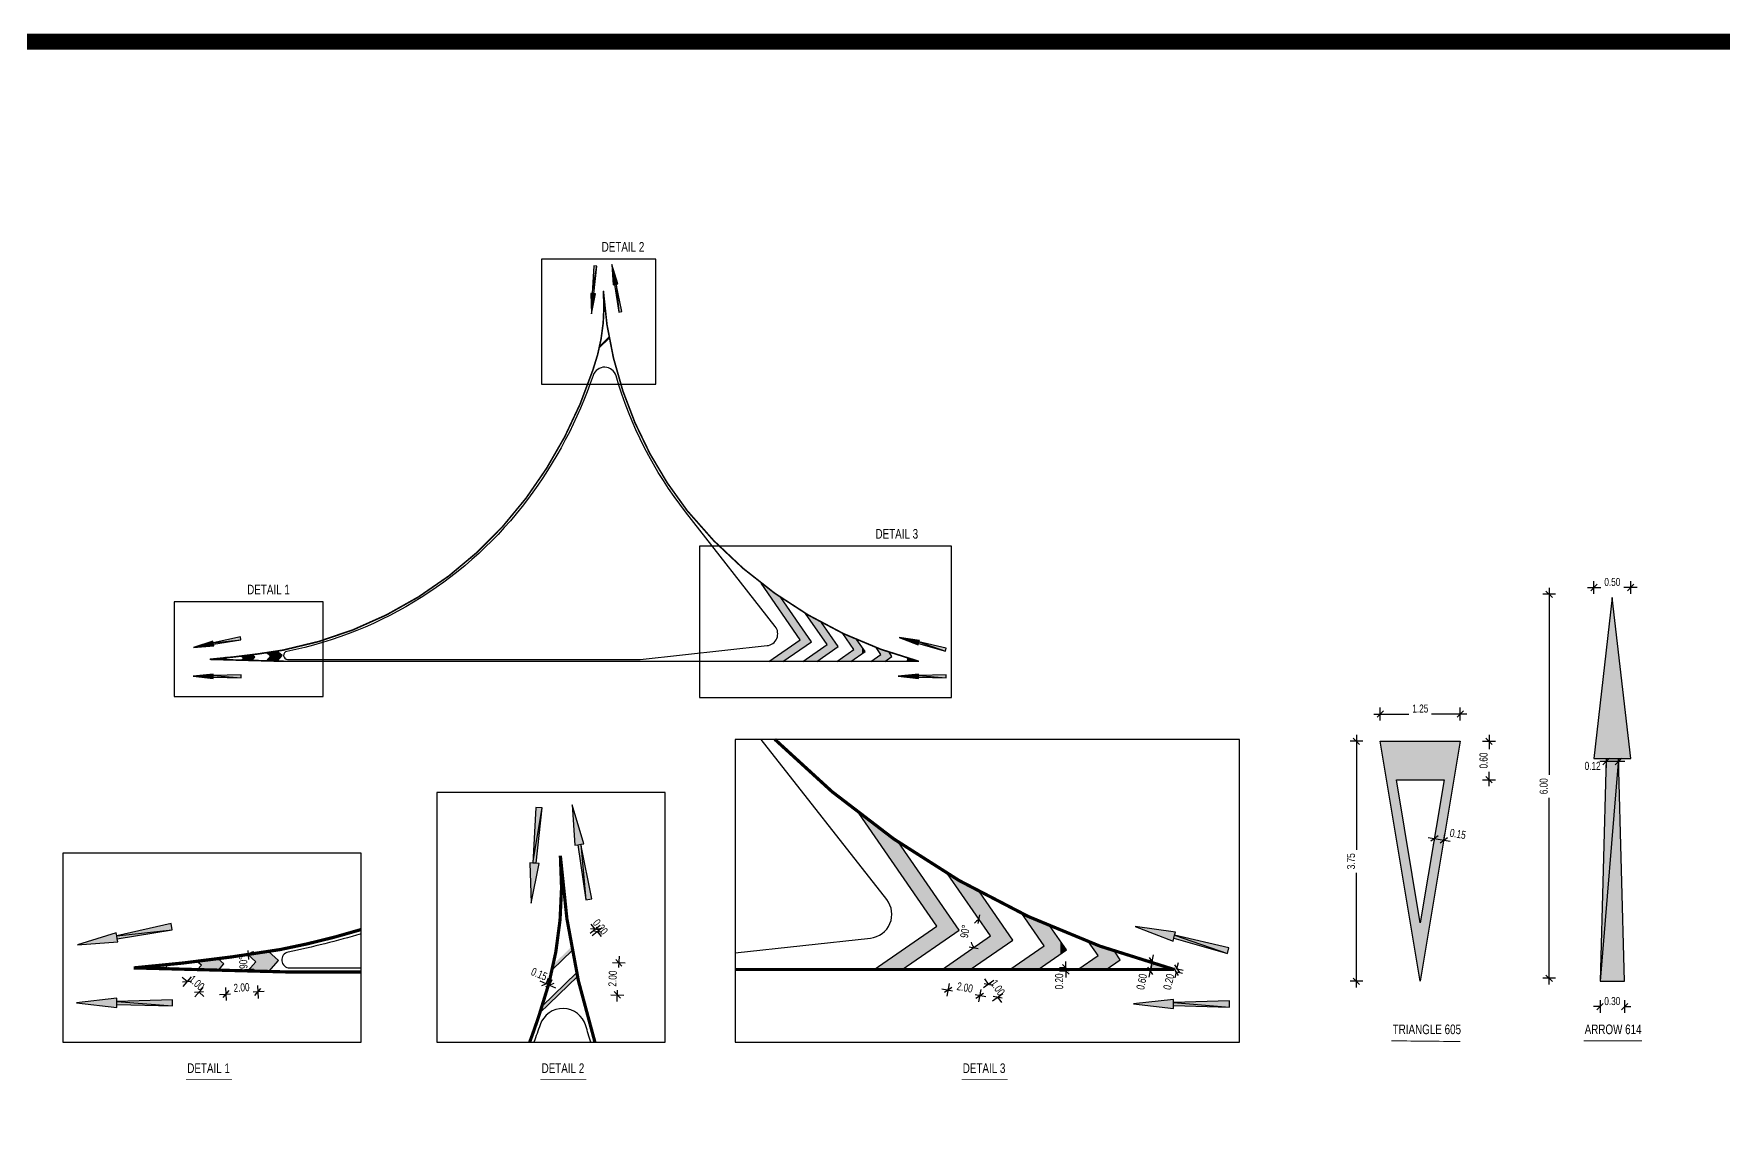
# Model space of a CAD drawing. Header units: metres. Extents: x 427982 to 431722, y 2905273 to 2906993.
# Drawn here: x 430419 to 430947, y 2906295 to 2906634 of the extents above; entities that cross this region are included whole.
import ezdxf
from ezdxf.lldxf.tags import DXFTag

# ---------------------------------------------------------------- set-up
doc = ezdxf.new("R2010")
doc.units = ezdxf.units.M
doc.linetypes.add('TI-620 150-200', pattern=[2, 1, -1])
for name, color, linetype in [('TI-Dim 1000', 7, 'Continuous'), ('TI-MARKING', 7, 'Continuous'), ('TI-Marking Work', 2, 'Continuous'), ('TI-PAVE', 7, 'TI_PV'), ('TI-Text', 7, 'TI_PV'), ('TI-Veiw Ports', 3, 'Continuous')]:
    doc.layers.add(name, color=color, linetype=linetype)
doc.layers.get('TI-Marking Work').off()
doc.styles.add('DIM', font='simplex.shx')
doc.styles.add('JEREC', font='swisscl.ttf')
tags = doc.linetypes.add('TI_PV', pattern='A,48.055559,-0.517141,["P V",DIM,S=1.25,R=0,X=0,Y=-0.588432],-4.036816,22.390484', length=75).pattern_tags.tags
tags[6] = DXFTag(74, 10)
doc.dimstyles.new('TI 1000', dxfattribs={"dimtxt": 1.5, "dimasz": 1.25, "dimexe": 0.5, "dimexo": 0.5, "dimgap": 1, "dimtad": 0, "dimzin": 0, "dimdsep": 46, "dimtxsty": 'DIM', "dimblk": 'OBLIQUE', "dimcen": 0, "dimdle": 0.5, "dimclrd": 256, "dimclre": 256, "dimclrt": 256, "dimadec": 0, "dimazin": 0, "dimtfac": 1, "dimtix": 1, "dimtofl": 0, "dimtmove": 2, "dimatfit": 3, "dimldrblk": 'OBLIQUE', "dimfxl": 1, "dimfxlon": 1, "dimtvp": 0.666667, "dimtolj": 1, "dimtzin": 0, "dimlwd": -1, "dimlwe": -1, "dimarcsym": 0})

# ---------------------------------------------------------------- blocks, each defined once
blk = doc.blocks.new('TI-614')
at = {"layer": 'TI-MARKING'}
for p, q in [((0, 6), (-0.288, 3.48)), ((0.288, 3.48), (0, 6)), ((-0.288, 3.48), (-0.096, 3.48)), ((-0.096, 3.48), (-0.192, 0)), ((0.096, 3.48), (-0.192, 0)), ((-0.096, 3.48), (0.096, 3.48)), ((0.192, 0), (0.096, 3.48)), ((0.096, 3.48), (0.288, 3.48)), ((-0.192, 0), (0.192, 0))]:
    blk.add_line(p, q, dxfattribs=at)
for points in [[(-0.288, 3.48), (0.288, 3.48), (0, 6)], [(-0.096, 3.48), (0.096, 3.48), (-0.192, 0)], [(-0.192, 0), (0.192, 0), (0.096, 3.48)]]:
    blk.add_solid(points, dxfattribs=at)
blk = doc.blocks.new('TI-605')
at = {"layer": 'TI-MARKING'}
h = blk.add_hatch(color=256, dxfattribs=at)
h.paths.add_polyline_path([(-0.625, -3), (0, -6.75), (0.625, -3)])
h.paths.add_polyline_path([(0.373, -3.6), (0, -5.838), (-0.373, -3.6)], flags=16)
for p, q in [((-0.625, -3), (0.625, -3)), ((0, -6.75), (-0.625, -3)), ((0.625, -3), (0, -6.75)), ((-0.373, -3.6), (0.373, -3.6)), ((0, -5.838), (-0.373, -3.6)), ((0.373, -3.6), (0, -5.838))]:
    blk.add_line(p, q, dxfattribs=at)
blk = doc.blocks.new('_OBLIQUE')
at = {"color": 0, "linetype": 'ByBlock'}
blk.add_line((-0.5, -0.5), (0.5, 0.5), dxfattribs=at)
blk = doc.blocks.new('*D125')
at = {"layer": 'Defpoints', "color": 0, "transparency": 16777216}
for p in [(430919.93, 2906458.73), (430892.13, 2906338.73), (430919.93, 2906338.73)]:
    blk.add_point(p, dxfattribs=at)
at = {"layer": 'TI-Dim 1000', "transparency": 16777216}
for p, q in [((430894.13, 2906458.73), (430890.13, 2906458.73)), ((430892.13, 2906460.73), (430892.13, 2906402.31)), ((430892.13, 2906336.73), (430892.13, 2906395.15)), ((430894.13, 2906338.73), (430890.13, 2906338.73))]:
    blk.add_line(p, q, dxfattribs=at)
at = {"layer": 'TI-Dim 1000', "transparency": 16777216, "xscale": 2, "yscale": 2, "zscale": 2}
for p, rotation in [((430892.13, 2906458.73), 90), ((430892.13, 2906338.73), 270)]:
    blk.add_blockref('_OBLIQUE', p, dxfattribs=dict(at, rotation=rotation))
at = {"layer": 'TI-Dim 1000', "transparency": 16777216, "insert": (430890.42, 2906398.73), "char_height": 2.5, "attachment_point": 5, "rotation": 90, "style": 'JEREC'}
blk.add_mtext('\\A1;6.00', dxfattribs=at)
blk = doc.blocks.new('*D126')
at = {"layer": 'Defpoints', "color": 0, "transparency": 16777216}
for p in [(430908.03, 2906337.78), (430915.7, 2906337.99), (430915.7, 2906329.87)]:
    blk.add_point(p, dxfattribs=at)
at = {"layer": 'TI-Dim 1000', "transparency": 16777216}
for p, q in [((430908.03, 2906331.87), (430908.03, 2906327.87)), ((430915.7, 2906331.87), (430915.7, 2906327.87)), ((430908.03, 2906329.87), (430906.03, 2906329.87)), ((430915.7, 2906329.87), (430917.7, 2906329.87))]:
    blk.add_line(p, q, dxfattribs=at)
at = {"layer": 'TI-Dim 1000', "transparency": 16777216, "xscale": 2, "yscale": 2, "zscale": 2}
blk.add_blockref('_OBLIQUE', (430908.03, 2906329.87), dxfattribs=at)
at = {"layer": 'TI-Dim 1000', "transparency": 16777216, "xscale": 2, "yscale": 2, "zscale": 2, "rotation": 180}
blk.add_blockref('_OBLIQUE', (430915.7, 2906329.87), dxfattribs=at)
at = {"layer": 'TI-Dim 1000', "transparency": 16777216, "insert": (430911.86, 2906331.57), "char_height": 2.5, "attachment_point": 5, "style": 'JEREC'}
blk.add_mtext('\\A1;0.30', dxfattribs=at)
blk = doc.blocks.new('*D182')
at = {"layer": 'Defpoints', "color": 0, "transparency": 16777216}
for p in [(430917.63, 2906460.86), (430906.11, 2906407.38), (430917.63, 2906407.38)]:
    blk.add_point(p, dxfattribs=at)
at = {"layer": 'TI-Dim 1000', "transparency": 16777216}
for p, q in [((430904.11, 2906460.86), (430908.29, 2906460.86)), ((430906.11, 2906458.86), (430906.11, 2906462.86)), ((430919.63, 2906460.86), (430915.45, 2906460.86)), ((430917.63, 2906458.86), (430917.63, 2906462.86))]:
    blk.add_line(p, q, dxfattribs=at)
at = {"layer": 'TI-Dim 1000', "transparency": 16777216, "xscale": 2, "yscale": 2, "zscale": 2, "rotation": 180}
blk.add_blockref('_OBLIQUE', (430906.11, 2906460.86), dxfattribs=at)
at = {"layer": 'TI-Dim 1000', "transparency": 16777216, "xscale": 2, "yscale": 2, "zscale": 2}
blk.add_blockref('_OBLIQUE', (430917.63, 2906460.86), dxfattribs=at)
at = {"layer": 'TI-Dim 1000', "transparency": 16777216, "insert": (430911.87, 2906462.57), "char_height": 2.5, "attachment_point": 5, "style": 'JEREC'}
blk.add_mtext('\\A1;0.50', dxfattribs=at)
blk = doc.blocks.new('*D183')
at = {"layer": 'Defpoints', "color": 0, "transparency": 16777216}
for p in [(430909.95, 2906407.38), (430909.95, 2906406.48), (430913.79, 2906407.38)]:
    blk.add_point(p, dxfattribs=at)
at = {"layer": 'TI-Dim 1000', "transparency": 16777216}
for p, q in [((430915.79, 2906406.48), (430907.95, 2906406.48)), ((430909.95, 2906406.88), (430909.95, 2906404.48)), ((430913.79, 2906406.88), (430913.79, 2906404.48))]:
    blk.add_line(p, q, dxfattribs=at)
at = {"layer": 'TI-Dim 1000', "transparency": 16777216, "xscale": 2, "yscale": 2, "zscale": 2, "rotation": 180}
blk.add_blockref('_OBLIQUE', (430909.95, 2906406.48), dxfattribs=at)
at = {"layer": 'TI-Dim 1000', "transparency": 16777216, "xscale": 2, "yscale": 2, "zscale": 2}
blk.add_blockref('_OBLIQUE', (430913.79, 2906406.48), dxfattribs=at)
at = {"layer": 'TI-Dim 1000', "transparency": 16777216, "insert": (430905.71, 2906405.09), "char_height": 2.5, "attachment_point": 5, "style": 'JEREC'}
blk.add_mtext('\\A1;0.12', dxfattribs=at)
blk = doc.blocks.new('*D194')
at = {"layer": 'Defpoints', "color": 0, "transparency": 16777216}
for p in [(430734.04, 2906348.64), (430736.88, 2906344.53), (430716.97, 2906336.85)]:
    blk.add_point(p, dxfattribs=at)
at = {"layer": 'TI-MARKING', "transparency": 16777216}
for p, q in [((430718.62, 2906337.99), (430715.33, 2906335.72)), ((430716.97, 2906336.85), (430715.83, 2906338.5)), ((430721.46, 2906333.88), (430718.17, 2906331.6)), ((430719.81, 2906332.74), (430720.95, 2906331.09))]:
    blk.add_line(p, q, dxfattribs=at)
at = {"layer": 'TI-MARKING', "transparency": 16777216, "xscale": 2, "yscale": 2, "zscale": 2}
for p, rotation in [((430716.97, 2906336.85), 304.6435927140629), ((430719.81, 2906332.74), 124.6435927140629)]:
    blk.add_blockref('_OBLIQUE', p, dxfattribs=dict(at, rotation=rotation))
at = {"layer": 'TI-MARKING', "transparency": 16777216, "insert": (430719.8, 2906335.77), "char_height": 2.5, "attachment_point": 5, "rotation": 304.6436, "style": 'JEREC'}
blk.add_mtext('\\A1;1.00', dxfattribs=at)
blk = doc.blocks.new('*D195')
at = {"layer": 'Defpoints', "color": 0, "transparency": 16777216}
for p in [(430707.73, 2906353.74), (430717.57, 2906351.94), (430704.32, 2906335.06)]:
    blk.add_point(p, dxfattribs=at)
at = {"layer": 'TI-MARKING', "transparency": 16777216}
for p, q in [((430704.68, 2906337.03), (430703.96, 2906333.1)), ((430702.35, 2906335.42), (430705.72, 2906334.81)), ((430716.13, 2906332.91), (430712.76, 2906333.52)), ((430714.52, 2906335.23), (430713.8, 2906331.3))]:
    blk.add_line(p, q, dxfattribs=at)
at = {"layer": 'TI-MARKING', "transparency": 16777216, "xscale": 2, "yscale": 2, "zscale": 2}
for p, rotation in [((430704.32, 2906335.06), 169.6435927101811), ((430714.16, 2906333.27), 349.6435927101811)]:
    blk.add_blockref('_OBLIQUE', p, dxfattribs=dict(at, rotation=rotation))
at = {"layer": 'TI-MARKING', "transparency": 16777216, "insert": (430709.55, 2906335.84), "char_height": 2.5, "attachment_point": 5, "rotation": 349.6436, "style": 'JEREC'}
blk.add_mtext('\\A1;2.00', dxfattribs=at)
blk = doc.blocks.new('*D153')
at = {"layer": 'Defpoints', "color": 0, "transparency": 16777216}
for p in [(430741.09, 2906341.97), (430741.09, 2906340.96), (430741.09, 2906340.96)]:
    blk.add_point(p, dxfattribs=at)
at = {"layer": 'TI-MARKING', "transparency": 16777216}
for p, q in [((430741.09, 2906341.97), (430741.09, 2906343.97)), ((430741.09, 2906341.97), (430739.09, 2906341.97)), ((430741.09, 2906340.96), (430739.09, 2906340.96)), ((430741.09, 2906340.96), (430741.09, 2906338.96))]:
    blk.add_line(p, q, dxfattribs=at)
at = {"layer": 'TI-MARKING', "transparency": 16777216, "xscale": 2, "yscale": 2, "zscale": 2}
for p, rotation in [((430741.09, 2906341.97), 270), ((430741.09, 2906340.96), 90)]:
    blk.add_blockref('_OBLIQUE', p, dxfattribs=dict(at, rotation=rotation))
at = {"layer": 'TI-MARKING', "transparency": 16777216, "insert": (430739.02, 2906337.73), "char_height": 2.5, "attachment_point": 5, "rotation": 90, "style": 'JEREC'}
blk.add_mtext('\\A1;0.20', dxfattribs=at)
blk = doc.blocks.new('*D154')
at = {"layer": 'Defpoints', "color": 0, "transparency": 16777216}
for p in [(430768.29, 2906344.02), (430767.44, 2906341.04), (430767.68, 2906341)]:
    blk.add_point(p, dxfattribs=at)
at = {"layer": 'TI-Dim 1000', "transparency": 16777216}
for p, q in [((430768.04, 2906344.07), (430766.08, 2906344.46)), ((430768.44, 2906346.03), (430767.05, 2906339.08)), ((430767.44, 2906341.04), (430765.48, 2906341.44))]:
    blk.add_line(p, q, dxfattribs=at)
at = {"layer": 'TI-Dim 1000', "transparency": 16777216, "xscale": 2, "yscale": 2, "zscale": 2}
for p, rotation in [((430768.04, 2906344.07), 78.67450864973479), ((430767.44, 2906341.04), 258.6745086497348)]:
    blk.add_blockref('_OBLIQUE', p, dxfattribs=dict(at, rotation=rotation))
at = {"layer": 'TI-Dim 1000', "transparency": 16777216, "insert": (430764.81, 2906337.64), "char_height": 2.5, "attachment_point": 5, "rotation": 78.6745, "style": 'JEREC'}
blk.add_mtext('\\A1;0.60', dxfattribs=at)
blk = doc.blocks.new('*D196')
at = {"layer": 'Defpoints', "color": 0, "transparency": 16777216}
for p in [(430704.13, 2906371.39), (430711.8, 2906354.68), (430717.57, 2906351.94), (430717.57, 2906351.94), (430702.41, 2906341.46)]:
    blk.add_point(p, dxfattribs=at)
at = {"layer": 'TI-MARKING', "transparency": 16777216}
for start, end in [(124.6436, 141.7934), (197.4938, 214.6436)]:
    blk.add_arc((430717.57, 2906351.94), 6.39, start, end, dxfattribs=at)
at = {"layer": 'TI-MARKING', "transparency": 16777216, "xscale": 2, "yscale": 2, "zscale": 2}
for p, rotation in [((430713.94, 2906357.2), 34.64359270879581), ((430712.31, 2906348.31), 304.6435927062086)]:
    blk.add_blockref('_OBLIQUE', p, dxfattribs=dict(at, rotation=rotation))
at = {"layer": 'TI-MARKING', "transparency": 16777216, "insert": (430709.61, 2906353.39), "char_height": 2.5, "attachment_point": 5, "rotation": 79.6436, "style": 'JEREC'}
blk.add_mtext('\\A1;90°', dxfattribs=at)
blk = doc.blocks.new('*D155')
at = {"layer": 'Defpoints', "color": 0, "transparency": 16777216}
for p in [(430774.78, 2906340.95), (430775.01, 2906341.91), (430775.6, 2906340.75)]:
    blk.add_point(p, dxfattribs=at)
at = {"layer": 'TI-Dim 1000', "transparency": 16777216}
for p, q in [((430775.83, 2906341.71), (430776.29, 2906343.66)), ((430775.6, 2906340.75), (430775.14, 2906338.81)), ((430775.27, 2906340.83), (430777.55, 2906340.29)), ((430775.5, 2906341.79), (430777.78, 2906341.25))]:
    blk.add_line(p, q, dxfattribs=at)
at = {"layer": 'TI-Dim 1000', "transparency": 16777216, "xscale": 2, "yscale": 2, "zscale": 2}
for p, rotation in [((430775.83, 2906341.71), 256.657316356512), ((430775.6, 2906340.75), 76.65731635651208)]:
    blk.add_blockref('_OBLIQUE', p, dxfattribs=dict(at, rotation=rotation))
at = {"layer": 'TI-Dim 1000', "transparency": 16777216, "insert": (430773.27, 2906337.62), "char_height": 2.5, "attachment_point": 5, "rotation": 76.6573, "style": 'JEREC'}
blk.add_mtext('\\A1;0.20', dxfattribs=at)
blk = doc.blocks.new('*D197')
at = {"layer": 'Defpoints', "color": 0, "transparency": 16777216}
for p in [(430478.03, 2906343.23), (430488.01, 2906343.86), (430488.61, 2906334.42)]:
    blk.add_point(p, dxfattribs=at)
at = {"layer": 'TI-MARKING', "transparency": 16777216}
for p, q in [((430476.64, 2906333.66), (430480.06, 2906333.88)), ((430478.51, 2906335.78), (430478.76, 2906331.79)), ((430490.61, 2906334.55), (430487.19, 2906334.33)), ((430488.49, 2906336.42), (430488.74, 2906332.43))]:
    blk.add_line(p, q, dxfattribs=at)
at = {"layer": 'TI-MARKING', "transparency": 16777216, "xscale": 2, "yscale": 2, "zscale": 2}
for p, rotation in [((430478.64, 2906333.79), 183.6431975041859), ((430488.61, 2906334.42), 3.643197504185863)]:
    blk.add_blockref('_OBLIQUE', p, dxfattribs=dict(at, rotation=rotation))
at = {"layer": 'TI-MARKING', "transparency": 16777216, "insert": (430483.52, 2906335.81), "char_height": 2.5, "attachment_point": 5, "rotation": 3.6432, "style": 'JEREC'}
blk.add_mtext('\\A1;2.00', dxfattribs=at)
blk = doc.blocks.new('*D198')
at = {"layer": 'Defpoints', "color": 0, "transparency": 16777216}
for p in [(430470.98, 2906342.78), (430474.73, 2906339.47), (430470.25, 2906334.38)]:
    blk.add_point(p, dxfattribs=at)
at = {"layer": 'TI-MARKING', "transparency": 16777216}
for p, q in [((430466.49, 2906337.68), (430464.99, 2906339)), ((430467.81, 2906339.18), (430465.17, 2906336.18)), ((430471.57, 2906335.88), (430468.92, 2906332.88)), ((430470.25, 2906334.38), (430471.75, 2906333.06))]:
    blk.add_line(p, q, dxfattribs=at)
at = {"layer": 'TI-MARKING', "transparency": 16777216, "xscale": 2, "yscale": 2, "zscale": 2}
for p, rotation in [((430466.49, 2906337.68), 318.6431974979115), ((430470.25, 2906334.38), 138.6431974979116)]:
    blk.add_blockref('_OBLIQUE', p, dxfattribs=dict(at, rotation=rotation))
at = {"layer": 'TI-MARKING', "transparency": 16777216, "insert": (430469.5, 2906337.31), "char_height": 2.5, "attachment_point": 5, "rotation": 318.6432, "style": 'JEREC'}
blk.add_mtext('\\A1;1.00', dxfattribs=at)
blk = doc.blocks.new('*D199')
at = {"layer": 'Defpoints', "color": 0, "transparency": 16777216}
for p in [(430484.99, 2906342.84), (430485.46, 2906346.11), (430488.01, 2906343.86), (430488.01, 2906343.86), (430485.51, 2906341.01)]:
    blk.add_point(p, dxfattribs=at)
at = {"layer": 'TI-MARKING', "transparency": 16777216}
for start, end in [(102.1328, 138.6432), (228.6432, 265.1536)]:
    blk.add_arc((430488.01, 2906343.86), 3.19, start, end, dxfattribs=at)
at = {"layer": 'TI-MARKING', "transparency": 16777216, "xscale": 2, "yscale": 2, "zscale": 2}
for p, rotation in [((430485.62, 2906345.97), 228.6431974883585), ((430485.9, 2906341.47), 138.6431974723617)]:
    blk.add_blockref('_OBLIQUE', p, dxfattribs=dict(at, rotation=rotation))
at = {"layer": 'TI-MARKING', "transparency": 16777216, "insert": (430484.08, 2906343.7), "char_height": 2.5, "attachment_point": 5, "rotation": 92.3474, "style": 'JEREC'}
blk.add_mtext('\\A1;90°', dxfattribs=at)
blk = doc.blocks.new('*D200')
at = {"layer": 'Defpoints', "color": 0, "transparency": 16777216}
for p in [(430583.72, 2906344.33), (430583.3, 2906334.24), (430600.97, 2906333.5)]:
    blk.add_point(p, dxfattribs=at)
at = {"layer": 'TI-MARKING', "transparency": 16777216}
for p, q in [((430599.39, 2906343.68), (430603.39, 2906343.51)), ((430601.48, 2906345.59), (430601.33, 2906342.12)), ((430598.97, 2906333.58), (430602.97, 2906333.42)), ((430600.89, 2906331.5), (430601.03, 2906334.98))]:
    blk.add_line(p, q, dxfattribs=at)
at = {"layer": 'TI-MARKING', "transparency": 16777216, "xscale": 2, "yscale": 2, "zscale": 2}
for p, rotation in [((430601.39, 2906343.59), 87.60369159961363), ((430600.97, 2906333.5), 267.6036915996136)]:
    blk.add_blockref('_OBLIQUE', p, dxfattribs=dict(at, rotation=rotation))
at = {"layer": 'TI-MARKING', "transparency": 16777216, "insert": (430599.48, 2906338.62), "char_height": 2.5, "attachment_point": 5, "rotation": 87.6037, "style": 'JEREC'}
blk.add_mtext('\\A1;2.00', dxfattribs=at)
blk = doc.blocks.new('*D201')
at = {"layer": 'Defpoints', "color": 0, "transparency": 16777216}
for p in [(430594.01, 2906354.08), (430584.17, 2906346.19), (430584.81, 2906345.39)]:
    blk.add_point(p, dxfattribs=at)
at = {"layer": 'TI-MARKING', "transparency": 16777216}
for p, q in [((430592.45, 2906352.83), (430595.57, 2906355.33)), ((430594.01, 2906354.08), (430592.76, 2906355.64)), ((430593.09, 2906352.04), (430596.21, 2906354.54)), ((430594.65, 2906353.29), (430595.9, 2906351.73))]:
    blk.add_line(p, q, dxfattribs=at)
at = {"layer": 'TI-MARKING', "transparency": 16777216, "xscale": 2, "yscale": 2, "zscale": 2}
for p, rotation in [((430594.01, 2906354.08), 308.7380185827796), ((430594.65, 2906353.29), 128.7380185827796)]:
    blk.add_blockref('_OBLIQUE', p, dxfattribs=dict(at, rotation=rotation))
at = {"layer": 'TI-MARKING', "transparency": 16777216, "insert": (430595.66, 2906354.75), "char_height": 2.5, "attachment_point": 5, "rotation": 308.738, "style": 'JEREC'}
blk.add_mtext('\\A1;0.20', dxfattribs=at)
blk = doc.blocks.new('*D156')
at = {"layer": 'Defpoints', "color": 0, "transparency": 16777216}
for p in [(430578.71, 2906336.99), (430578.63, 2906336.8), (430579.7, 2906336.35)]:
    blk.add_point(p, dxfattribs=at)
at = {"layer": 'TI-Dim 1000', "transparency": 16777216}
for p, q in [((430578.71, 2906336.99), (430576.86, 2906337.76)), ((430578.71, 2906336.99), (430579.48, 2906338.83)), ((430579.78, 2906336.53), (430580.56, 2906338.38)), ((430579.78, 2906336.53), (430581.63, 2906335.76))]:
    blk.add_line(p, q, dxfattribs=at)
at = {"layer": 'TI-Dim 1000', "transparency": 16777216, "xscale": 2, "yscale": 2, "zscale": 2}
for p, rotation in [((430578.71, 2906336.99), 337.1942342673786), ((430579.78, 2906336.53), 157.1942342673786)]:
    blk.add_blockref('_OBLIQUE', p, dxfattribs=dict(at, rotation=rotation))
at = {"layer": 'TI-Dim 1000', "transparency": 16777216, "insert": (430576.53, 2906340.03), "char_height": 2.5, "attachment_point": 5, "rotation": 337.1942, "style": 'JEREC'}
blk.add_mtext('\\A1;0.15', dxfattribs=at)
blk = doc.blocks.new('*D223')
at = {"layer": 'Defpoints', "color": 0, "transparency": 16777216}
for p in [(430864.37, 2906421.3), (430839.37, 2906412.78), (430864.37, 2906412.78)]:
    blk.add_point(p, dxfattribs=at)
at = {"layer": 'TI-Dim 1000', "transparency": 16777216}
for p, q in [((430839.37, 2906419.3), (430839.37, 2906423.3)), ((430864.37, 2906419.3), (430864.37, 2906423.3)), ((430837.37, 2906421.3), (430848.32, 2906421.3)), ((430866.37, 2906421.3), (430855.41, 2906421.3))]:
    blk.add_line(p, q, dxfattribs=at)
at = {"layer": 'TI-Dim 1000', "transparency": 16777216, "xscale": 2, "yscale": 2, "zscale": 2, "rotation": 180}
blk.add_blockref('_OBLIQUE', (430839.37, 2906421.3), dxfattribs=at)
at = {"layer": 'TI-Dim 1000', "transparency": 16777216, "xscale": 2, "yscale": 2, "zscale": 2}
blk.add_blockref('_OBLIQUE', (430864.37, 2906421.3), dxfattribs=at)
at = {"layer": 'TI-Dim 1000', "transparency": 16777216, "insert": (430851.87, 2906423.01), "char_height": 2.5, "attachment_point": 5, "style": 'JEREC'}
blk.add_mtext('\\A1;1.25', dxfattribs=at)
blk = doc.blocks.new('*D224')
at = {"layer": 'Defpoints', "color": 0, "transparency": 16777216}
for p in [(430831.91, 2906412.78), (430851.87, 2906412.78), (430851.87, 2906337.78)]:
    blk.add_point(p, dxfattribs=at)
at = {"layer": 'TI-Dim 1000', "transparency": 16777216}
for p, q in [((430833.91, 2906412.78), (430829.91, 2906412.78)), ((430831.91, 2906414.78), (430831.91, 2906378.85)), ((430831.91, 2906335.78), (430831.91, 2906371.7)), ((430833.91, 2906337.78), (430829.91, 2906337.78))]:
    blk.add_line(p, q, dxfattribs=at)
at = {"layer": 'TI-Dim 1000', "transparency": 16777216, "xscale": 2, "yscale": 2, "zscale": 2}
for p, rotation in [((430831.91, 2906412.78), 90), ((430831.91, 2906337.78), 270)]:
    blk.add_blockref('_OBLIQUE', p, dxfattribs=dict(at, rotation=rotation))
at = {"layer": 'TI-Dim 1000', "transparency": 16777216, "insert": (430830.21, 2906375.28), "char_height": 2.5, "attachment_point": 5, "rotation": 90, "style": 'JEREC'}
blk.add_mtext('\\A1;3.75', dxfattribs=at)
blk = doc.blocks.new('*D225')
at = {"layer": 'Defpoints', "color": 0, "transparency": 16777216}
for p in [(430864.37, 2906412.78), (430864.37, 2906400.78), (430873.35, 2906400.78)]:
    blk.add_point(p, dxfattribs=at)
at = {"layer": 'TI-Dim 1000', "transparency": 16777216}
for p, q in [((430871.35, 2906412.78), (430875.35, 2906412.78)), ((430873.35, 2906414.78), (430873.35, 2906410.36)), ((430871.35, 2906400.78), (430875.35, 2906400.78)), ((430873.35, 2906398.78), (430873.35, 2906403.2))]:
    blk.add_line(p, q, dxfattribs=at)
at = {"layer": 'TI-Dim 1000', "transparency": 16777216, "xscale": 2, "yscale": 2, "zscale": 2}
for p, rotation in [((430873.35, 2906412.78), 90), ((430873.35, 2906400.78), 270)]:
    blk.add_blockref('_OBLIQUE', p, dxfattribs=dict(at, rotation=rotation))
at = {"layer": 'TI-Dim 1000', "transparency": 16777216, "insert": (430871.64, 2906406.78), "char_height": 2.5, "attachment_point": 5, "rotation": 90, "style": 'JEREC'}
blk.add_mtext('\\A1;0.60', dxfattribs=at)
blk = doc.blocks.new('*D226')
at = {"layer": 'Defpoints', "color": 0, "transparency": 16777216}
for p in [(430856.26, 2906382.4), (430859.22, 2906381.9), (430859.22, 2906381.9)]:
    blk.add_point(p, dxfattribs=at)
at = {"layer": 'TI-Dim 1000', "transparency": 16777216}
for p, q in [((430854.29, 2906382.72), (430861.19, 2906381.57)), ((430856.26, 2906382.4), (430855.93, 2906380.42)), ((430859.22, 2906381.9), (430859.55, 2906383.88))]:
    blk.add_line(p, q, dxfattribs=at)
at = {"layer": 'TI-Dim 1000', "transparency": 16777216, "xscale": 2, "yscale": 2, "zscale": 2}
for p, rotation in [((430856.26, 2906382.4), 170.5376777903295), ((430859.22, 2906381.9), 350.5376777903296)]:
    blk.add_blockref('_OBLIQUE', p, dxfattribs=dict(at, rotation=rotation))
at = {"layer": 'TI-Dim 1000', "transparency": 16777216, "insert": (430863.6, 2906383.83), "char_height": 2.5, "attachment_point": 5, "rotation": 350.5377, "style": 'JEREC'}
blk.add_mtext('\\A1;0.15', dxfattribs=at)

msp = doc.modelspace()

# ---------------------------------------------------------------- hatches: boundary and pattern name
at = {"layer": 'TI-MARKING'}
h = msp.add_hatch(color=256, dxfattribs=at)
h.dxf.hatch_style = 1
h.paths.add_polyline_path([(430598.427, 2906538.761, -0.0012108), (430598.319, 2906539.352), (430595.5, 2906536.613, -0.0037846), (430595.308, 2906535.729)])
h = msp.add_hatch(color=256, dxfattribs=at)
h.dxf.hatch_style = 1
h.paths.add_polyline_path([(430652.046, 2906457.713, -0.0136632), (430645.9, 2906462.21), (430658.104, 2906444.548), (430648.301, 2906437.775), (430652.699, 2906437.775), (430661.582, 2906443.912)])
h = msp.add_hatch(color=256, dxfattribs=at)
h.dxf.hatch_style = 1
h.paths.add_polyline_path([(430664.789, 2906449.888, -0.010344), (430659.778, 2906452.741), (430666.5, 2906443.014), (430658.918, 2906437.775), (430663.316, 2906437.775), (430669.978, 2906442.378)])
h = msp.add_hatch(color=256, dxfattribs=at)
h.dxf.hatch_style = 1
h.paths.add_polyline_path([(430674.897, 2906441.479), (430669.536, 2906437.775), (430673.933, 2906437.775), (430677.397, 2906440.168), (430677.397, 2906442.258), (430675.842, 2906444.509, -0.008724), (430671.414, 2906446.52)])
h = msp.add_hatch(color=256, dxfattribs=at)
h.dxf.hatch_style = 1
h.paths.add_polyline_path([(430473.555, 2906438.401), (430478.663, 2906438.266), (430478.634, 2906438.882, -0.0042855)])
h = msp.add_hatch(color=256, dxfattribs=at)
h.dxf.hatch_style = 1
h.paths.add_polyline_path([(430483.435, 2906439.418), (430484.124, 2906438.811), (430483.531, 2906438.138), (430486.786, 2906438.052), (430487.652, 2906439.036), (430486.746, 2906439.834, -0.0028035)])
h = msp.add_hatch(color=256, dxfattribs=at)
h.dxf.hatch_style = 1
h.paths.add_polyline_path([(430494.59, 2906440.969, -0.0027396), (430491.366, 2906440.477), (430492.642, 2906439.353), (430491.389, 2906437.93), (430494.644, 2906437.844), (430496.171, 2906439.578)])
h = msp.add_hatch(color=256, dxfattribs=at)
h.dxf.hatch_style = 1
h.paths.add_polyline_path([(430677.397, 2906442.258), (430677.397, 2906440.168), (430678.375, 2906440.844)])
h = msp.add_hatch(color=256, dxfattribs=at)
h.dxf.hatch_style = 1
h.paths.add_polyline_path([(430683.293, 2906439.945), (430680.153, 2906437.775), (430684.55, 2906437.775), (430686.771, 2906439.309), (430685.866, 2906440.619, -0.0077283), (430681.815, 2906442.084)])
h = msp.add_hatch(color=256, dxfattribs=at)
h.dxf.hatch_style = 1
h.paths.add_polyline_path([(430695.168, 2906437.775, -0.00637), (430691.749, 2906438.737), (430691.574, 2906437.775)])
h = msp.add_hatch(color=256, dxfattribs=at)
h.dxf.hatch_style = 1
h.paths.add_polyline_path([(430688.663, 2906381.338, -0.0136632), (430676.37, 2906390.332), (430700.779, 2906355.008), (430681.173, 2906341.461), (430689.969, 2906341.461), (430707.734, 2906353.737)])
h = msp.add_hatch(color=256, dxfattribs=at)
h.dxf.hatch_style = 1
h.paths.add_polyline_path([(430714.149, 2906365.688, -0.010344), (430704.128, 2906371.395), (430717.571, 2906351.939), (430702.408, 2906341.461), (430711.203, 2906341.461), (430724.527, 2906350.668)])
h = msp.add_hatch(color=256, dxfattribs=at)
h.dxf.hatch_style = 1
h.paths.add_polyline_path([(430734.364, 2906348.87), (430723.642, 2906341.461), (430732.438, 2906341.461), (430739.365, 2906346.248), (430739.365, 2906350.429), (430736.255, 2906354.93, -0.008724), (430727.398, 2906358.952)])
h = msp.add_hatch(color=256, dxfattribs=at)
h.dxf.hatch_style = 1
h.paths.add_polyline_path([(430586.839, 2906347.366, -0.0012108), (430586.622, 2906348.549), (430580.986, 2906343.07, -0.0037846), (430580.601, 2906341.302)])
h = msp.add_hatch(color=256, dxfattribs=at)
h.dxf.hatch_style = 1
h.paths.add_polyline_path([(430739.365, 2906350.429), (430739.365, 2906346.248), (430741.32, 2906347.599)])
h = msp.add_hatch(color=256, dxfattribs=at)
h.dxf.hatch_style = 1
h.paths.add_polyline_path([(430751.157, 2906345.801), (430744.876, 2906341.461), (430753.672, 2906341.461), (430758.113, 2906344.53), (430756.304, 2906347.149, -0.0077283), (430748.201, 2906350.08)])
h = msp.add_hatch(color=256, dxfattribs=at)
h.dxf.hatch_style = 1
h.paths.add_polyline_path([(430449.839, 2906341.957), (430460.055, 2906341.687), (430459.997, 2906342.92, -0.0042855)])
h = msp.add_hatch(color=256, dxfattribs=at)
h.dxf.hatch_style = 1
h.paths.add_polyline_path([(430469.599, 2906343.991), (430470.977, 2906342.777), (430469.792, 2906341.43), (430476.301, 2906341.258), (430478.034, 2906343.226), (430476.222, 2906344.822, -0.0028035)])
h = msp.add_hatch(color=256, dxfattribs=at)
h.dxf.hatch_style = 1
h.paths.add_polyline_path([(430491.91, 2906347.093, -0.0027396), (430485.462, 2906346.108), (430488.014, 2906343.862), (430485.508, 2906341.015), (430492.018, 2906340.843), (430495.071, 2906344.311)])
h = msp.add_hatch(color=256, dxfattribs=at)
h.dxf.hatch_style = 1
h.paths.add_polyline_path([(430774.906, 2906341.461, -0.00637), (430768.07, 2906343.387), (430767.718, 2906341.461)])
h = msp.add_hatch(color=256, dxfattribs=at)
h.dxf.hatch_style = 1
edge = h.paths.add_edge_path()
edge.add_arc((430831.054, 2906392.838), 248.412, 192.17448, 192.45042, ccw=False)
edge.add_line((430588.229, 2906340.45), (430580.167, 2906332.591))
edge.add_arc((430586.892, 2906324.104), 10.829, 128.39095, 159.69341)
edge.add_line((430576.736, 2906327.862), (430588.484, 2906339.281))

# ---------------------------------------------------------------- linework, layer by layer
at = {"layer": 'TI-Dim 1000', "const_width": 5}
msp.add_lwpolyline([(430044.183, 2906631.429), (431719.924, 2906631.429), (431719.924, 2905275.137), (430044.183, 2905275.137)], close=True, dxfattribs=at)
at = {"layer": 'TI-Dim 1000'}
for points in [[(430612.93, 2906563.449), (430577.303, 2906563.449), (430577.303, 2906524.463), (430612.93, 2906524.463)], [(430705.41, 2906473.743), (430626.575, 2906473.743), (430626.575, 2906426.429), (430705.41, 2906426.429)], [(430509.08, 2906456.331), (430462.462, 2906456.331), (430462.462, 2906426.808), (430509.08, 2906426.808)], [(430520.89, 2906377.817), (430427.652, 2906377.817), (430427.652, 2906318.77), (430520.89, 2906318.77)]]:
    msp.add_lwpolyline(points, close=True, dxfattribs=at)
at = {"layer": 'TI-MARKING'}
for p, q in [((430598.427, 2906538.761), (430595.308, 2906535.729)), ((430658.104, 2906444.548), (430645.9, 2906462.21)), ((430661.582, 2906443.912), (430652.046, 2906457.713)), ((430666.5, 2906443.014), (430659.778, 2906452.741)), ((430669.978, 2906442.378), (430664.789, 2906449.888)), ((430648.301, 2906437.775), (430658.104, 2906444.548)), ((430652.699, 2906437.775), (430661.582, 2906443.912)), ((430658.918, 2906437.775), (430666.5, 2906443.014)), ((430674.897, 2906441.479), (430671.414, 2906446.52)), ((430678.375, 2906440.844), (430675.842, 2906444.509)), ((430478.621, 2906439.155), (430478.668, 2906438.156)), ((430484.124, 2906438.811), (430483.435, 2906439.418)), ((430483.531, 2906438.138), (430484.124, 2906438.811)), ((430487.652, 2906439.036), (430486.746, 2906439.834)), ((430486.786, 2906438.052), (430487.652, 2906439.036)), ((430492.642, 2906439.353), (430491.366, 2906440.477)), ((430491.389, 2906437.93), (430492.642, 2906439.353)), ((430496.171, 2906439.578), (430494.59, 2906440.969)), ((430494.644, 2906437.844), (430496.171, 2906439.578)), ((430663.316, 2906437.775), (430669.978, 2906442.378)), ((430669.536, 2906437.775), (430674.897, 2906441.479)), ((430673.933, 2906437.775), (430678.375, 2906440.844)), ((430680.153, 2906437.775), (430683.293, 2906439.945)), ((430683.293, 2906439.945), (430681.815, 2906442.084)), ((430684.55, 2906437.775), (430686.771, 2906439.309)), ((430686.771, 2906439.309), (430685.866, 2906440.619)), ((430691.574, 2906437.775), (430691.749, 2906438.737)), ((430700.779, 2906355.008), (430676.37, 2906390.332)), ((430707.734, 2906353.737), (430688.663, 2906381.338)), ((430717.571, 2906351.939), (430704.128, 2906371.395)), ((430724.527, 2906350.668), (430714.149, 2906365.688)), ((430734.364, 2906348.87), (430727.398, 2906358.952)), ((430681.173, 2906341.461), (430700.779, 2906355.008)), ((430689.969, 2906341.461), (430707.734, 2906353.737)), ((430741.32, 2906347.599), (430736.255, 2906354.93)), ((430702.408, 2906341.461), (430717.571, 2906351.939)), ((430711.203, 2906341.461), (430724.527, 2906350.668)), ((430723.642, 2906341.461), (430734.364, 2906348.87)), ((430732.438, 2906341.461), (430741.32, 2906347.599)), ((430751.157, 2906345.801), (430748.201, 2906350.08)), ((430459.972, 2906343.465), (430460.065, 2906341.467)), ((430470.977, 2906342.777), (430469.599, 2906343.991)), ((430469.792, 2906341.43), (430470.977, 2906342.777)), ((430478.034, 2906343.226), (430476.222, 2906344.822)), ((430476.301, 2906341.258), (430478.034, 2906343.226)), ((430495.071, 2906344.311), (430491.91, 2906347.093)), ((430492.018, 2906340.843), (430495.071, 2906344.311)), ((430586.839, 2906347.366), (430580.601, 2906341.302)), ((430744.876, 2906341.461), (430751.157, 2906345.801)), ((430753.672, 2906341.461), (430758.113, 2906344.53)), ((430758.113, 2906344.53), (430756.304, 2906347.149)), ((430767.718, 2906341.461), (430768.07, 2906343.387)), ((430460.585, 2906341.673), (430460.998, 2906342.142)), ((430588.484, 2906339.281), (430576.736, 2906327.862)), ((430588.229, 2906340.45), (430577.461, 2906329.983))]:
    msp.add_line(p, q, dxfattribs=at)
at = {"layer": 'TI-MARKING', "color": 2}
for p, q in [((430478.928, 2906438.259), (430479.134, 2906438.493)), ((430488.014, 2906343.862), (430485.462, 2906346.108)), ((430485.508, 2906341.015), (430488.014, 2906343.862))]:
    msp.add_line(p, q, dxfattribs=at)
at = {"layer": 'TI-MARKING', "const_width": 0.5, "flags": 128}
msp.add_lwpolyline([(430593.314, 2906528.835, -0.0815805), (430572.422, 2906488.775, -0.1863948), (430496.433, 2906441.267, -0.019375), (430473.555, 2906438.401), (430497.262, 2906437.775), (430695.168, 2906437.775, -0.1587728), (430622.794, 2906484.855, -0.1514687), (430596.58, 2906553.592, -0.1056378)], format="xyb", close=True, dxfattribs=at)
at = {"layer": 'TI-MARKING', "const_width": 1, "flags": 128}
for points in [[(430637.721, 2906341.461), (430774.906, 2906341.461, -0.1313776), (430650.161, 2906413.397)], [(430593.941, 2906318.77, -0.0598416), (430583.146, 2906377.027, -0.1056378), (430576.613, 2906327.514, -0.0083028), (430573.574, 2906318.77, -0.0083028)], [(430520.89, 2906353.948, -0.0262065), (430495.596, 2906347.689, -0.019375), (430449.839, 2906341.957), (430497.254, 2906340.704), (430520.89, 2906340.704)]]:
    msp.add_lwpolyline(points, format="xyb", dxfattribs=at)
at = {"layer": 'TI-MARKING'}
for points in [[(430795.391, 2906413.397), (430637.721, 2906413.397), (430637.721, 2906318.77), (430795.391, 2906318.77)], [(430615.846, 2906396.743), (430544.591, 2906396.743), (430544.591, 2906318.77), (430615.846, 2906318.77)]]:
    msp.add_lwpolyline(points, close=True, dxfattribs=at)
at = {"layer": 'TI-PAVE', "linetype": 'Continuous', "flags": 128}
for points in [[(430600.568, 2906526.995, 0.7339782), (430593.415, 2906527.17, -0.0787951), (430572.922, 2906488.4, -0.1840256), (430497.675, 2906440.875, 0.9049876), (430497.922, 2906438.4), (430608.056, 2906438.4), (430647.733, 2906442.676, 0.5885484), (430650.284, 2906448.717), (430622.29, 2906484.46)], [(430637.721, 2906346.703), (430680.037, 2906351.264, 0.5885484), (430685.138, 2906363.345), (430645.939, 2906413.397)], [(430520.89, 2906352.642, -0.0235345), (430498.079, 2906346.905, 0.9049876), (430498.574, 2906341.954), (430520.89, 2906341.954)], [(430591.121, 2906323.833, 0.7339782), (430576.815, 2906324.184, -0.0051264), (430574.904, 2906318.77, -0.0051264)]]:
    msp.add_lwpolyline(points, format="xyb", dxfattribs=at)
at = {"layer": 'TI-PAVE', "flags": 128}
for points in [[(430622.29, 2906484.46, -0.0964079), (430600.568, 2906526.995)], [(430592.635, 2906318.77, -0.0052851), (430591.121, 2906323.833)]]:
    msp.add_lwpolyline(points, format="xyb", dxfattribs=at)
at = {"layer": 'TI-Text', "linetype": 'TI-620 150-200', "const_width": 0.3, "flags": 128}
for points in [[(430842.861, 2906319.164), (430864.375, 2906318.943)], [(430902.861, 2906319.164), (430921.181, 2906319.164)], [(430466.2, 2906307.018), (430480.557, 2906307.018)], [(430576.918, 2906307.018), (430591.276, 2906307.018)], [(430708.514, 2906307.018), (430722.872, 2906307.018)]]:
    msp.add_lwpolyline(points, dxfattribs=at)

# ---------------------------------------------------------------- block references
at = {"layer": 'TI-Marking Work'}
for p, xscale, yscale, zscale, rotation in [((430594.065, 2906561.37), 2.5, 2.5, 2.5, 175.3534807657874), ((430601.846, 2906547.044), 2.499999999999999, 2.499999999999999, 2.499999999999999, 9.917282934807574), ((430483.256, 2906445.006), 2.499999999999999, 2.499999999999999, 2.499999999999999, 100.9744658330083), ((430703.571, 2906441.424), 2.5, 2.5, 2.5, 75.44435816258314), ((430483.367, 2906433.091), 2.5, 2.5, 2.5, 89.99999999987315), ((430703.755, 2906433.091), 2.5, 2.5, 2.5, 89.99999999987315), ((430576.477, 2906392.047), 5, 5, 5, 175.3534807657874), ((430592.038, 2906363.397), 4.999999999999999, 4.999999999999999, 4.999999999999999, 9.917282934807574), ((430461.697, 2906354.849), 4.999999999999999, 4.999999999999999, 4.999999999999999, 100.9744658330083), ((430791.824, 2906347.348), 5, 5, 5, 75.44435816258314), ((430461.918, 2906331.018), 5, 5, 5, 89.99999999987315), ((430792.192, 2906330.682), 5, 5, 5, 89.99999999987315)]:
    msp.add_blockref('TI-614', p, dxfattribs=dict(at, xscale=xscale, yscale=yscale, zscale=zscale, rotation=rotation))
at = {"layer": 'TI-Veiw Ports', "xscale": 20, "yscale": 20, "zscale": 20}
for name, p in [('TI-614', (430911.867, 2906337.78)), ('TI-605', (430851.867, 2906472.78))]:
    msp.add_blockref(name, p, dxfattribs=at)

# ---------------------------------------------------------------- texts
at = {"layer": 'TI-Text', "linetype": 'TI-620 150-200', "style": 'JEREC'}
for s, p in [('DETAIL 2', (430596.057, 2906565.842)), ('DETAIL 3', (430681.615, 2906476.135)), ('DETAIL 1', (430485.286, 2906458.724)), ('TRIANGLE 605', (430843.229, 2906321.258)), ('ARROW 614', (430903.229, 2906321.258)), ('DETAIL 1', (430466.568, 2906309.112)), ('DETAIL 2', (430577.286, 2906309.112)), ('DETAIL 3', (430708.883, 2906309.112))]:
    msp.add_text(s, height=3, dxfattribs=at).set_placement(p)

# ---------------------------------------------------------------- dimensions: what is measured, and where the dimension line sits
at = {"layer": 'TI-Dim 1000'}
for base, p1, p2, text, picture, middle in [((430917.627, 2906460.859), (430906.107, 2906407.38), (430917.627, 2906407.38), '0.50', '*D182', (430911.867, 2906462.566)), ((430915.701, 2906329.865), (430908.027, 2906337.78), (430915.701, 2906337.991), '0.30', '*D126', (430911.864, 2906331.574))]:
    dim = msp.add_linear_dim(base=base, p1=p1, p2=p2, text=text, dimstyle='TI 1000', override={"dimtxt": 2.5, "dimasz": 2, "dimexe": 2, "dimlfac": 0.05, "dimtxsty": 'JEREC', "dimdle": 2, "dimfxl": 2}, dxfattribs=at)
    dim.commit()
    dim.dimension.update_dxf_attribs({"geometry": picture, "text_midpoint": middle})
for base, p1, p2, picture, middle in [((430892.129, 2906338.727), (430919.934, 2906458.727), (430919.934, 2906338.727), '*D125', (430890.422, 2906398.727)), ((430831.915, 2906412.78), (430851.867, 2906337.78), (430851.867, 2906412.78), '*D224', (430830.205, 2906375.28)), ((430873.346, 2906400.78), (430864.367, 2906412.78), (430864.367, 2906400.78), '*D225', (430871.639, 2906406.78))]:
    dim = msp.add_linear_dim(base=base, p1=p1, p2=p2, angle=90, dimstyle='TI 1000', override={"dimtxt": 2.5, "dimasz": 2, "dimexe": 2, "dimlfac": 0.05, "dimtxsty": 'JEREC', "dimdle": 2, "dimfxl": 2}, dxfattribs=at)
    dim.commit()
    dim.dimension.update_dxf_attribs({"geometry": picture, "text_midpoint": middle})
dim = msp.add_linear_dim(base=(430864.367, 2906421.299), p1=(430839.367, 2906412.78), p2=(430864.367, 2906412.78), dimstyle='TI 1000', override={"dimtxt": 2.5, "dimasz": 2, "dimexe": 2, "dimlfac": 0.05, "dimtxsty": 'JEREC', "dimdle": 2, "dimfxl": 2}, dxfattribs=at)
dim.commit()
dim.dimension.update_dxf_attribs({"geometry": '*D223', "text_midpoint": (430851.867, 2906423.006)})
dim = msp.add_linear_dim(base=(430909.947, 2906406.48), p1=(430913.787, 2906407.38), p2=(430909.947, 2906407.38), text='0.12', dimstyle='TI 1000', override={"dimtxt": 2.5, "dimasz": 2, "dimexe": 2, "dimlfac": 0.05, "dimtxsty": 'JEREC', "dimdle": 2, "dimfxl": 2}, dxfattribs=at)
dim.commit()
dim.dimension.update_dxf_attribs({"geometry": '*D183', "text_midpoint": (430905.715, 2906405.087), "dimtype": 128})
for base, p1, p2, angle, override, picture, middle in [((430859.221, 2906381.903), (430856.262, 2906382.396), (430859.221, 2906381.903), 350.53768, {"dimtxt": 2.5, "dimasz": 2, "dimexe": 2, "dimlfac": 0.05, "dimtxsty": 'JEREC', "dimdle": 2, "dimfxl": 2}, '*D226', (430863.596, 2906383.833)), ((430775.605, 2906340.754), (430775.009, 2906341.906), (430774.782, 2906340.949), 256.65732, {"dimtxt": 2.5, "dimasz": 2, "dimexe": 2, "dimlfac": 0.2, "dimtxsty": 'JEREC', "dimdle": 2, "dimfxl": 2}, '*D155', (430773.27, 2906337.615))]:
    dim = msp.add_linear_dim(base=base, p1=p1, p2=p2, angle=angle, dimstyle='TI 1000', override=override, dxfattribs=at)
    dim.commit()
    dim.dimension.update_dxf_attribs({"geometry": picture, "text_midpoint": middle, "dimtype": 129})
for base, p1, p2, angle, text, picture, middle in [((430578.705, 2906336.986), (430579.704, 2906336.345), (430578.626, 2906336.798), 157.19423, '0.15', '*D156', (430576.528, 2906340.026)), ((430767.438, 2906341.044), (430768.289, 2906344.021), (430767.684, 2906340.995), 258.67451, '0.60', '*D154', (430764.814, 2906337.638))]:
    dim = msp.add_linear_dim(base=base, p1=p1, p2=p2, angle=angle, text=text, dimstyle='TI 1000', override={"dimtxt": 2.5, "dimasz": 2, "dimexe": 2, "dimlfac": 0.2, "dimtxsty": 'JEREC', "dimdle": 2, "dimfxl": 2}, dxfattribs=at)
    dim.commit()
    dim.dimension.update_dxf_attribs({"geometry": picture, "text_midpoint": middle, "dimtype": 129})
at = {"layer": 'TI-MARKING'}
dim = msp.add_angular_dim_2l(base=(430711.796, 2906354.676), line1=((430702.408, 2906341.461), (430717.571, 2906351.939)), line2=((430717.571, 2906351.939), (430704.128, 2906371.395)), dimstyle='TI 1000', override={"dimtxt": 2.5, "dimasz": 2, "dimexe": 2, "dimlfac": 0.2, "dimtxsty": 'JEREC', "dimdle": 2, "dimfxl": 2}, dxfattribs=at)
dim.commit()
dim.dimension.update_dxf_attribs({"geometry": '*D196', "text_midpoint": (430709.605, 2906353.395)})
at = {"layer": 'TI-MARKING', "color": 2}
dim = msp.add_aligned_dim(p1=(430584.811, 2906345.394), p2=(430584.173, 2906346.189), distance=-12.614, dimstyle='TI 1000', override={"dimtxt": 2.5, "dimasz": 2, "dimexe": 2, "dimlfac": 0.2, "dimtxsty": 'JEREC', "dimdle": 2, "dimfxl": 2}, dxfattribs=at)
dim.commit()
dim.dimension.update_dxf_attribs({"geometry": '*D201', "text_midpoint": (430595.663, 2906354.753)})
at = {"layer": 'TI-MARKING'}
for p1, p2, distance, picture, middle in [((430717.571, 2906351.939), (430707.734, 2906353.737), 18.981, '*D195', (430709.547, 2906335.845)), ((430736.879, 2906344.53), (430734.037, 2906348.644), 20.742, '*D194', (430719.797, 2906335.766)), ((430470.977, 2906342.777), (430474.73, 2906339.473), -6.788, '*D198', (430469.497, 2906337.311)), ((430478.034, 2906343.226), (430488.014, 2906343.862), -9.457, '*D197', (430483.517, 2906335.81))]:
    dim = msp.add_aligned_dim(p1=p1, p2=p2, distance=distance, dimstyle='TI 1000', override={"dimtxt": 2.5, "dimasz": 2, "dimexe": 2, "dimlfac": 0.2, "dimtxsty": 'JEREC', "dimdle": 2, "dimfxl": 2}, dxfattribs=at)
    dim.commit()
    dim.dimension.update_dxf_attribs({"geometry": picture, "text_midpoint": middle})
at = {"layer": 'TI-MARKING', "color": 2}
dim = msp.add_angular_dim_2l(base=(430484.989, 2906342.841), line1=((430488.014, 2906343.862), (430485.462, 2906346.108)), line2=((430485.508, 2906341.015), (430488.014, 2906343.862)), dimstyle='TI 1000', override={"dimtxt": 2.5, "dimasz": 2, "dimexe": 2, "dimlfac": 0.2, "dimtxsty": 'JEREC', "dimdle": 2, "dimfxl": 2}, dxfattribs=at)
dim.commit()
dim.dimension.update_dxf_attribs({"geometry": '*D199', "text_midpoint": (430484.082, 2906343.701), "dimtype": 130})
dim = msp.add_aligned_dim(p1=(430583.72, 2906344.334), p2=(430583.298, 2906334.241), distance=17.688, text='2.00', dimstyle='TI 1000', override={"dimtxt": 2.5, "dimasz": 2, "dimexe": 2, "dimlfac": 0.2, "dimtxsty": 'JEREC', "dimdle": 2, "dimfxl": 2}, dxfattribs=at)
dim.commit()
dim.dimension.update_dxf_attribs({"geometry": '*D200', "text_midpoint": (430599.476, 2906338.619)})
at = {"layer": 'TI-MARKING'}
dim = msp.add_linear_dim(base=(430741.089, 2906340.962), p1=(430741.089, 2906341.966), p2=(430741.089, 2906340.962), angle=270, dimstyle='TI 1000', override={"dimtxt": 2.5, "dimasz": 2, "dimexe": 2, "dimlfac": 0.2, "dimtxsty": 'JEREC', "dimdle": 2, "dimfxl": 2}, dxfattribs=at)
dim.commit()
dim.dimension.update_dxf_attribs({"geometry": '*D153', "text_midpoint": (430739.017, 2906337.729), "dimtype": 129})

doc.saveas('drawing.dxf')
